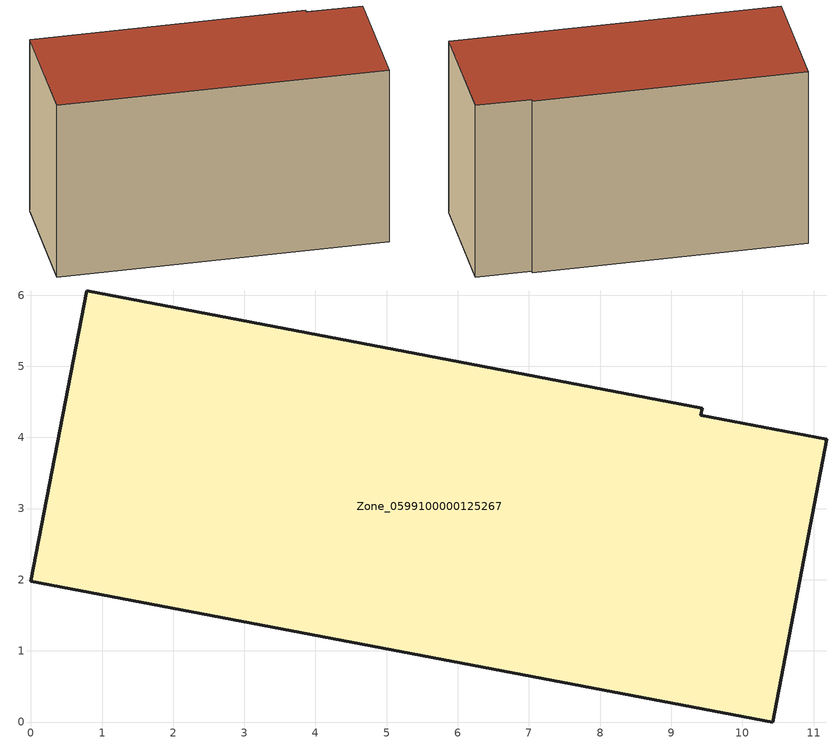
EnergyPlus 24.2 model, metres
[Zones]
Zone_0599100000125267
 floor ground (C_G): 0,1.98 0.79,6.06 9.44,4.41 9.42,4.31 11.18,3.97 10.42,0 z0
 wall outside (C_F): 9.42,4.31 9.44,4.41 0.79,6.06 0,1.98 10.42,0 11.18,3.97 9.42,4.31 z0:6.21
 roof outside (C_R): 10.42,0 11.18,3.97 9.42,4.31 9.44,4.41 0.79,6.06 0,1.98 z6.21
[BUILDING]
Pand.0599100000125267: North Axis=0; Terrain=City; Loads Convergence Tolerance Value=0.04; Temperature Convergence Tolerance Value=0.4; Solar Distribution=FullExterior; Maximum Number of Warmup Days=25; Minimum Number of Warmup Days=1
[Site:Location]
Rotterdam.The.Hague.AP_ZH_NLD Design_Conditions: Latitude=51.96; Longitude=4.45; Time Zone=1; Elevation=-4.5
[SITE:GROUNDTEMPERATURE:BUILDINGSURFACE]
18, 18, 18, 18, 18, 18, 18, 18, 18, 18, 18, 18
[MATERIAL] Thermal Absorptance=0.9; Solar Absorptance=0.7; Visible Absorptance=0.7
Name | Roughness | Thickness | Conductivity | Density | Specific Heat
G.TC.1946-1964 | MediumSmooth | 0.15 | 1 | 540 | 1210
F.TC.1946-1964 | Rough | 0.3 | 0.857143 | 1920 | 840
R.TC.1946-1964 | MediumRough | 0.2 | 0.235294 | 1500 | 1000
[CONSTRUCTION]
C_G: G.TC.1946-1964
C_F: F.TC.1946-1964
C_R: R.TC.1946-1964
[ZONE]
Zone_0599100000125267: Type=1; Multiplier=1; Ceiling Height=Autocalculate; Volume=Autocalculate; Floor Area=autocalculate; Part of Total Floor Area=Yes
[ZONEINFILTRATION:DESIGNFLOWRATE]
Infil_Zone_0599100000125267: Zone or ZoneList or Space or SpaceList=Zone_0599100000125267; Schedule=AlwaysOn; Design Flow Rate Calculation Method=Flow/Area; Flow Rate per Floor Area=0.003; Constant Term Coefficient=1; Temperature Term Coefficient=0; Velocity Term Coefficient=0; Velocity Squared Term Coefficient=0
[HVACTEMPLATE:ZONE:IDEALLOADSAIRSYSTEM]
Zone_0599100000125267: Maximum Heating Supply Air Temperature=50; Minimum Cooling Supply Air Temperature=13; Maximum Heating Supply Air Humidity Ratio=0.0156; Minimum Cooling Supply Air Humidity Ratio=0.0077; Heating Limit=NoLimit; Cooling Limit=NoLimit; Dehumidification Control Type=ConstantSensibleHeatRatio; Cooling Sensible Heat Ratio=0.7; Dehumidification Setpoint=60; Humidification Control Type=None; Humidification Setpoint=30; Outdoor Air Method=None; Outdoor Air Flow Rate per Person=0.00944; Outdoor Air Flow Rate per Zone Floor Area=0; Outdoor Air Flow Rate per Zone=0; Demand Controlled Ventilation Type=None; Outdoor Air Economizer Type=NoEconomizer; Heat Recovery Type=None; Sensible Heat Recovery Effectiveness=0.7; Latent Heat Recovery Effectiveness=0.65
[ZONECONTROL:THERMOSTAT]
ThermostatControl_Zone_0599100000125267: Zone or ZoneList=Zone_0599100000125267; Control Type Schedule=DualSetpointControlType; Control 1=Thermostat_Zone_0599100000125267; Temperature Difference Between Cutout And Setpoint=0
[THERMOSTATSETPOINT:DUALSETPOINT]
Thermostat_Zone_0599100000125267: Heating Setpoint Temperature Schedule=HeatingSetpoint_Zone_0599100000125267; Cooling Setpoint Temperature Schedule=CoolingSetpoint_Zone_0599100000125267
[SCHEDULE:COMPACT]
HeatingSetpoint_Zone_0599100000125267: Through: 12/31, For: AllDays, Until: 24:00, 21
CoolingSetpoint_Zone_0599100000125267: Through: 12/31, For: AllDays, Until: 24:00, 24
DualSetpointControlType: Through: 12/31, For: AllDays, Until: 24:00, 4
AlwaysOn: Through: 12/31, For: AllDays, Until: 24:00, 1
